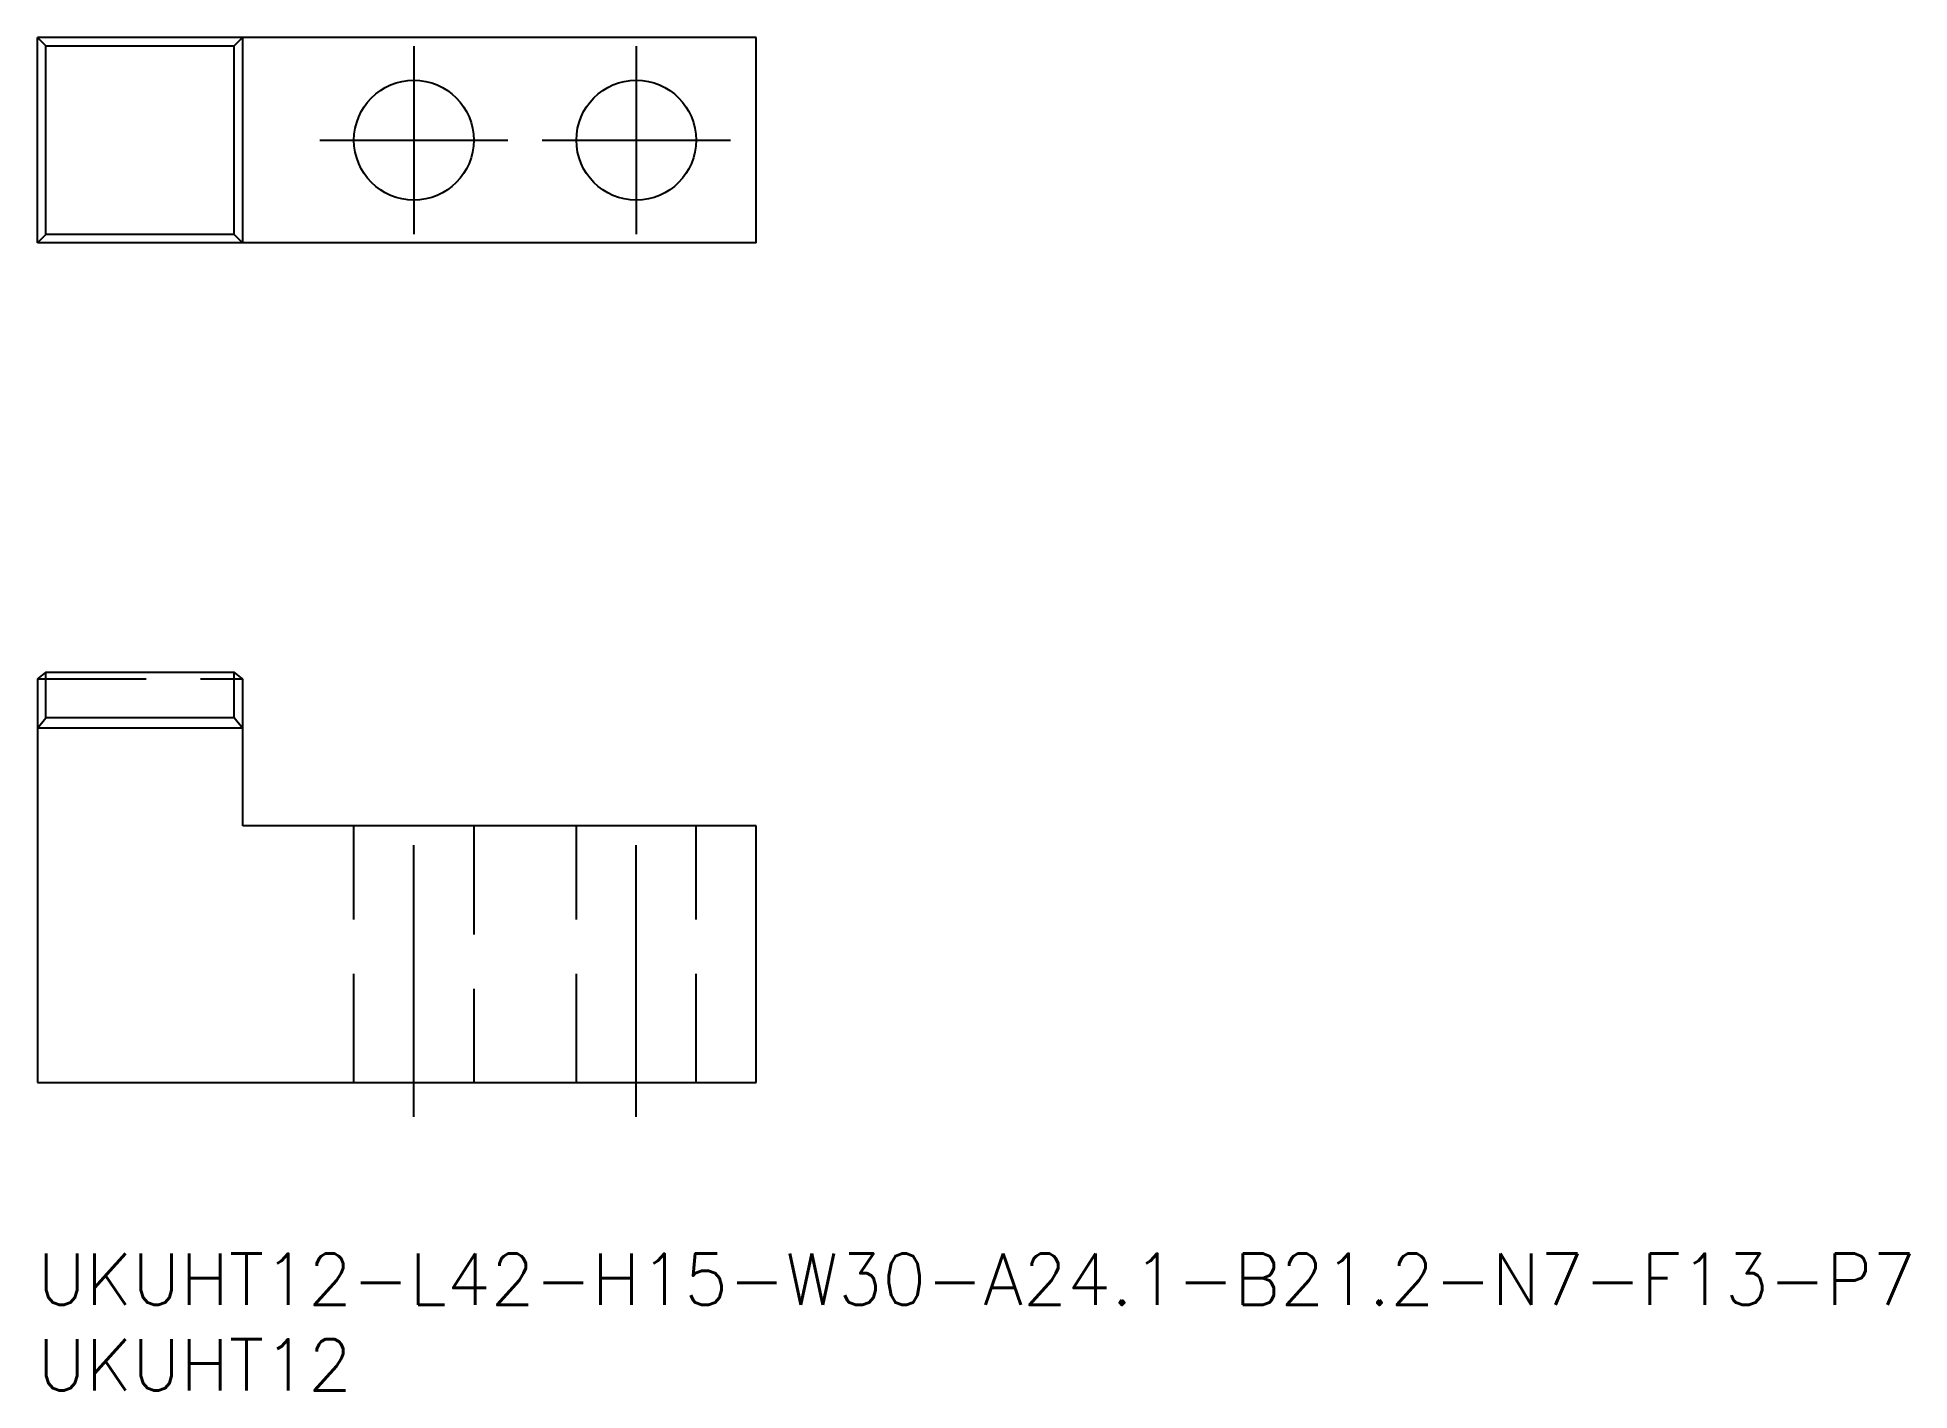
# Model space of a CAD drawing. Extents: x 0 to 109, y -8 to 71.
import ezdxf

# ---------------------------------------------------------------- set-up
doc = ezdxf.new("R2010")
doc.units = 0
doc.header["$LTSCALE"] = 0.5
doc.linetypes.add('CENTER', pattern=[50.8, 31.75, -6.35, 6.35, -6.35])
doc.linetypes.add('DASHED', pattern=[19.05, 12.7, -6.35])
for name, color, linetype in [('MSM_CENTER', 1, 'CENTER'), ('MSM_CONTINUOUS', 7, 'CONTINUOUS'), ('MSM_DASHED', 4, 'DASHED'), ('MSM_PART_NUMBER', 7, 'CONTINUOUS')]:
    doc.layers.add(name, color=color, linetype=linetype)
doc.styles.get("Standard").update_dxf_attribs({"font": 'txt.shx', "height": 3, "bigfont": 'bigfont.shx'})

msp = doc.modelspace()

# ---------------------------------------------------------------- linework, layer by layer
at = {"layer": 'MSM_CENTER'}
for p, q in [((22, 70.57), (22, 59.57)), ((35, 70.57), (35, 59.57)), ((16.5, 65.07), (27.5, 65.07)), ((29.5, 65.07), (40.5, 65.07)), ((22, 8), (22, 27)), ((35, 8), (35, 27))]:
    msp.add_line(p, q, dxfattribs=at)
at = {"layer": 'MSM_CONTINUOUS'}
for p, q in [((42, 71.07), (0, 71.07)), ((0, 59.07), (0, 71.07)), ((0.5, 70.59), (0.01, 71.07)), ((0.5, 70.59), (11.5, 70.59)), ((0.5, 59.56), (0.5, 70.59)), ((11.99, 71.07), (11.5, 70.59)), ((11.5, 59.56), (11.5, 70.59)), ((12, 59.07), (12, 71.07)), ((42, 59.07), (42, 71.07)), ((0.01, 59.07), (0.5, 59.56)), ((11.5, 59.56), (0.5, 59.56)), ((11.99, 59.07), (11.5, 59.56)), ((42, 59.07), (0, 59.07)), ((0.5, 33.98), (0.01, 33.6)), ((0.5, 33.98), (11.5, 33.98)), ((0.5, 31.32), (0.5, 33.98)), ((11.99, 33.6), (11.5, 33.98)), ((11.5, 31.32), (11.5, 33.98)), ((0.01, 33.6), (0, 33.59)), ((0, 33.59), (0, 10)), ((12, 33.59), (11.99, 33.6)), ((12, 25), (12, 33.59)), ((0.01, 30.7), (0, 30.69)), ((0.01, 30.7), (0.5, 31.32)), ((11.99, 30.7), (0.01, 30.7)), ((11.5, 31.32), (0.5, 31.32)), ((11.99, 30.7), (11.5, 31.32)), ((12, 30.69), (11.99, 30.7)), ((42, 25), (12, 25)), ((42, 10), (42, 25)), ((0, 10), (42, 10))]:
    msp.add_line(p, q, dxfattribs=at)
for centre in [(22, 65.07), (35, 65.07)]:
    msp.add_circle(centre, 3.5, dxfattribs=at)
at = {"layer": 'MSM_DASHED'}
for p, q in [((0.01, 33.6), (11.99, 33.6)), ((18.5, 10), (18.5, 25)), ((25.5, 25), (25.5, 10)), ((31.5, 10), (31.5, 25)), ((38.5, 10), (38.5, 25))]:
    msp.add_line(p, q, dxfattribs=at)

# ---------------------------------------------------------------- texts
at = {"layer": 'MSM_PART_NUMBER'}
for s, p in [('UKUHT12-L42-H15-W30-A24.1-B21.2-N7-F13-P7', (0, -3)), ('UKUHT12', (0, -8))]:
    msp.add_text(s, height=3, dxfattribs=at).set_placement(p)

doc.saveas('drawing.dxf')
